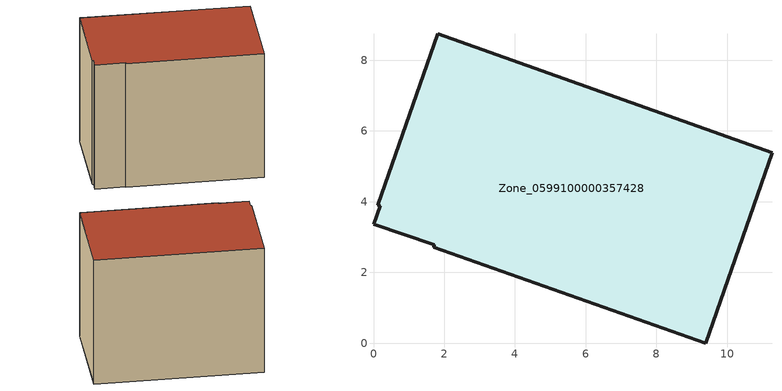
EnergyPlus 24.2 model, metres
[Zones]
Zone_0599100000357428
 floor ground (C_G): 11.27,5.38 9.39,0 1.7,2.71 1.72,2.78 0,3.36 0.19,3.88 0.12,3.9 1.82,8.75 z0
 wall outside (C_F): 0.12,3.9 0.19,3.88 0,3.36 1.72,2.78 1.7,2.71 9.39,0 11.27,5.38 1.82,8.75 0.12,3.9 z0:8.28
 roof outside (C_R): 1.7,2.71 9.39,0 11.27,5.38 1.82,8.75 0.12,3.9 0.19,3.88 0,3.36 1.72,2.78 z8.28
[BUILDING]
Pand.0599100000357428: North Axis=0; Terrain=City; Loads Convergence Tolerance Value=0.04; Temperature Convergence Tolerance Value=0.4; Solar Distribution=FullExterior; Maximum Number of Warmup Days=25; Minimum Number of Warmup Days=1
[Site:Location]
Rotterdam.The.Hague.AP_ZH_NLD Design_Conditions: Latitude=51.96; Longitude=4.45; Time Zone=1; Elevation=-4.5
[SITE:GROUNDTEMPERATURE:BUILDINGSURFACE]
18, 18, 18, 18, 18, 18, 18, 18, 18, 18, 18, 18
[MATERIAL] Thermal Absorptance=0.9; Solar Absorptance=0.7; Visible Absorptance=0.7
Name | Roughness | Thickness | Conductivity | Density | Specific Heat
G.TI.1992-2005 | MediumSmooth | 0.15 | 0.06 | 540 | 1210
F.TI.1992-2005 | Rough | 0.3 | 0.12 | 1920 | 840
R.TI.1992-2005 | MediumRough | 0.2 | 0.08 | 1500 | 1000
[CONSTRUCTION]
C_G: G.TI.1992-2005
C_F: F.TI.1992-2005
C_R: R.TI.1992-2005
[ZONE]
Zone_0599100000357428: Type=1; Multiplier=1; Ceiling Height=Autocalculate; Volume=Autocalculate; Floor Area=autocalculate; Part of Total Floor Area=Yes
[ZONEINFILTRATION:DESIGNFLOWRATE]
Infil_Zone_0599100000357428: Zone or ZoneList or Space or SpaceList=Zone_0599100000357428; Schedule=AlwaysOn; Design Flow Rate Calculation Method=Flow/Area; Flow Rate per Floor Area=0.0015; Constant Term Coefficient=1; Temperature Term Coefficient=0; Velocity Term Coefficient=0; Velocity Squared Term Coefficient=0
[HVACTEMPLATE:ZONE:IDEALLOADSAIRSYSTEM]
Zone_0599100000357428: Maximum Heating Supply Air Temperature=50; Minimum Cooling Supply Air Temperature=13; Maximum Heating Supply Air Humidity Ratio=0.0156; Minimum Cooling Supply Air Humidity Ratio=0.0077; Heating Limit=NoLimit; Cooling Limit=NoLimit; Dehumidification Control Type=ConstantSensibleHeatRatio; Cooling Sensible Heat Ratio=0.7; Dehumidification Setpoint=60; Humidification Control Type=None; Humidification Setpoint=30; Outdoor Air Method=None; Outdoor Air Flow Rate per Person=0.00944; Outdoor Air Flow Rate per Zone Floor Area=0; Outdoor Air Flow Rate per Zone=0; Demand Controlled Ventilation Type=None; Outdoor Air Economizer Type=NoEconomizer; Heat Recovery Type=None; Sensible Heat Recovery Effectiveness=0.7; Latent Heat Recovery Effectiveness=0.65
[ZONECONTROL:THERMOSTAT]
ThermostatControl_Zone_0599100000357428: Zone or ZoneList=Zone_0599100000357428; Control Type Schedule=DualSetpointControlType; Control 1=Thermostat_Zone_0599100000357428; Temperature Difference Between Cutout And Setpoint=0
[THERMOSTATSETPOINT:DUALSETPOINT]
Thermostat_Zone_0599100000357428: Heating Setpoint Temperature Schedule=HeatingSetpoint_Zone_0599100000357428; Cooling Setpoint Temperature Schedule=CoolingSetpoint_Zone_0599100000357428
[SCHEDULE:COMPACT]
HeatingSetpoint_Zone_0599100000357428: Through: 12/31, For: AllDays, Until: 24:00, 21
CoolingSetpoint_Zone_0599100000357428: Through: 12/31, For: AllDays, Until: 24:00, 24
DualSetpointControlType: Through: 12/31, For: AllDays, Until: 24:00, 4
AlwaysOn: Through: 12/31, For: AllDays, Until: 24:00, 1
